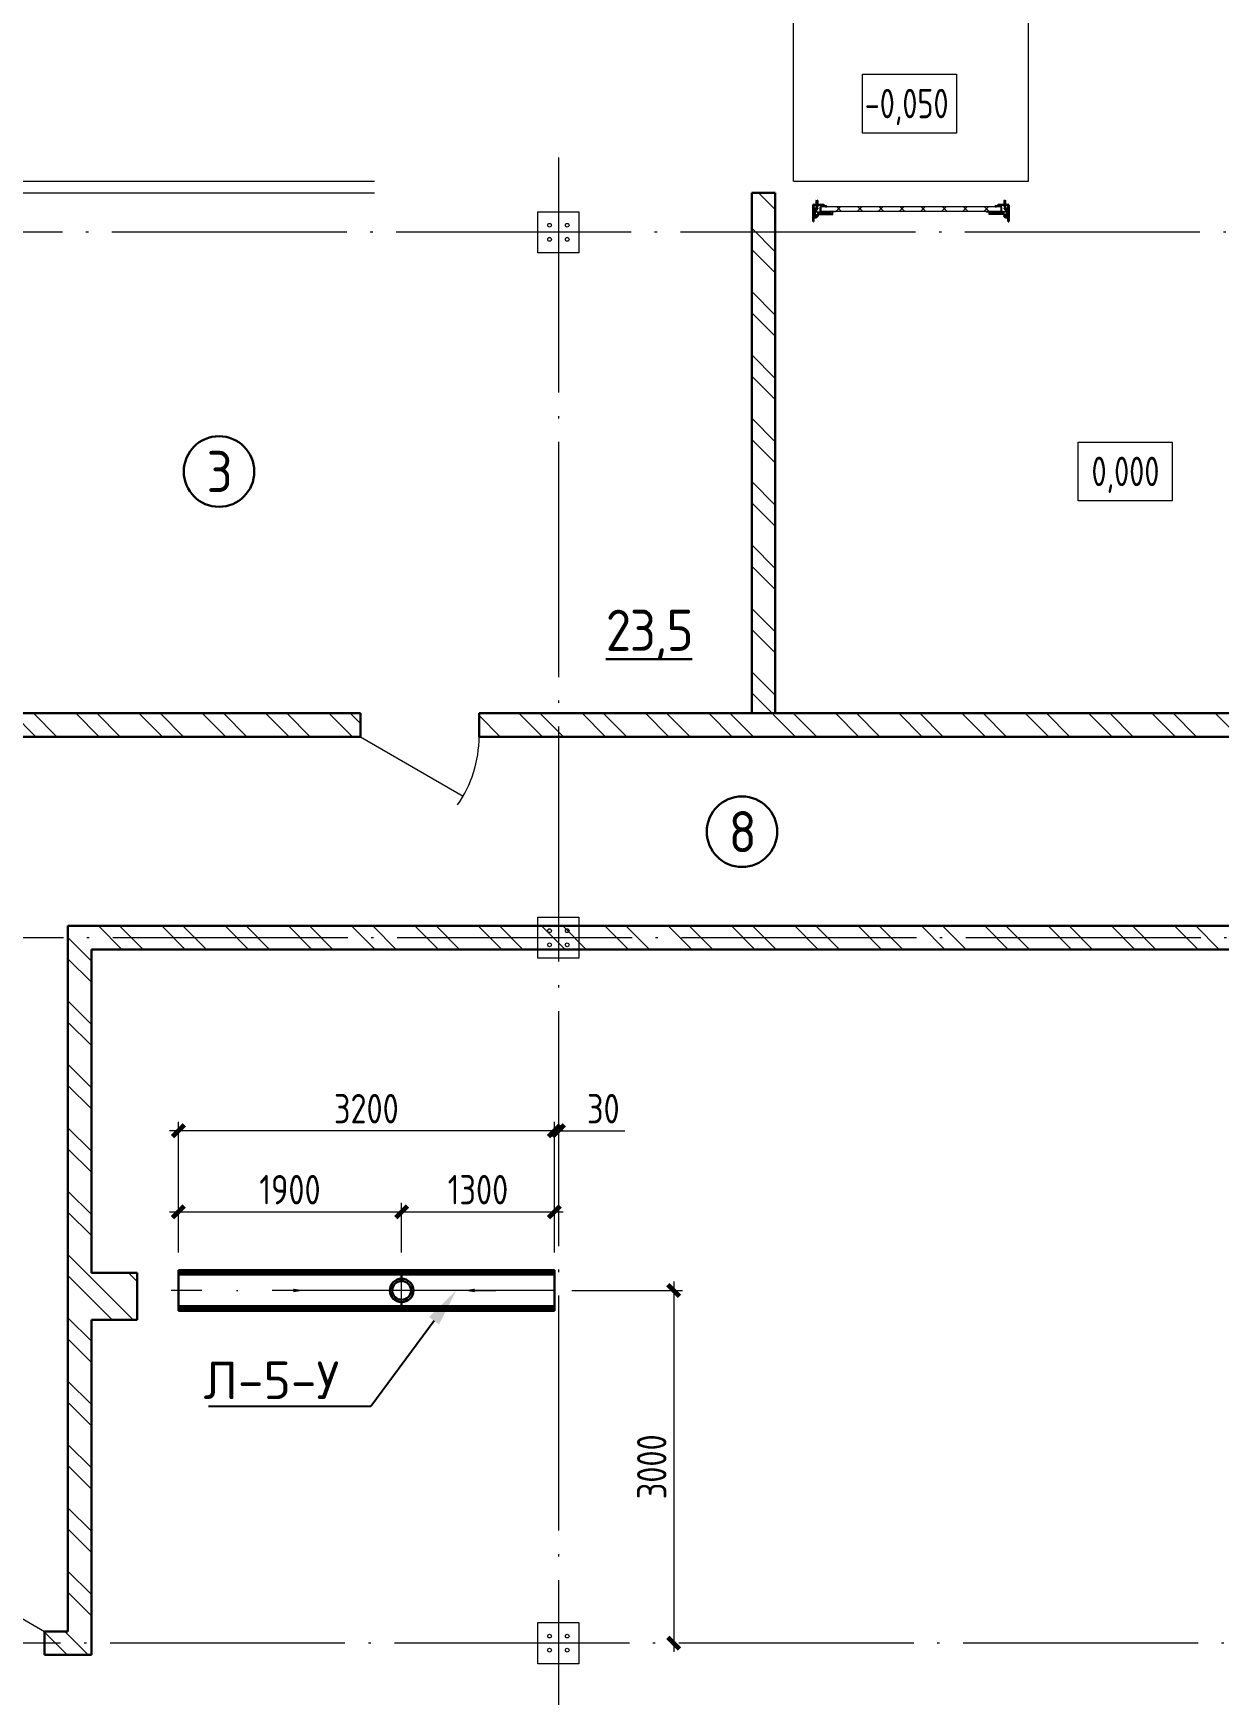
# Model space of a CAD drawing. Extents: x -965262 to 1142518, y -357520 to 71675.
# Drawn here: x -49947 to -39857, y -175591 to -161459 of the extents above; entities that cross this region are included whole.
import ezdxf
from ezdxf import colors
from ezdxf.entities.mleader import LeaderData, LeaderLine
from ezdxf.math import Vec2, Vec3

# ---------------------------------------------------------------- set-up
doc = ezdxf.new("R2010")
doc.units = 0
doc.header["$LTSCALE"] = 10
for name, pattern in [('ACAD_ISO04W100', [30, 24, -3, 0, -3]), ('AM_DIN_G_W050x2', [6.875, 4.75, -0.875, 0.375, -0.875]), ('DOTE', [2.42, 2, -0.2, 0.02, -0.2])]:
    doc.linetypes.add(name, pattern=pattern)
doc.layers.get('0').update_dxf_attribs({"linetype": 'CONTINUOUS', "lineweight": 30})
doc.layers.get('Defpoints').update_dxf_attribs({"linetype": 'CONTINUOUS'})
doc.layers.add('DOTE', color=7, linetype='DOTE', lineweight=9)
doc.layers.add('Полы_лотки', color=7, linetype='CONTINUOUS', lineweight=30)
doc.styles.add('GOST 2.304', font='isocpeur.ttf', dxfattribs={"width": 0.75, "height": 250})
doc.styles.add('GOST-2.304_Type-B', font='isocpeur.ttf', dxfattribs={"width": 0.9})
doc.styles.get("Standard").update_dxf_attribs({"font": 'isocpeur.ttf', "height": 300})
doc.styles.add('ГОСТ 2м', font='isocpeur.ttf', dxfattribs={"width": 0.8, "height": 250})
doc.dimstyles.new('ГОСТ 2м', dxfattribs={"dimtxt": 250, "dimasz": 100, "dimexe": 75, "dimexo": 150, "dimgap": 62.5, "dimtad": 1, "dimdec": 0, "dimtxsty": 'ГОСТ 2м', "dimblk": 'ARCHTICK', "dimcen": 150, "dimdle": 75, "dimclrd": 256, "dimclre": 256, "dimclrt": 256, "dimadec": 0, "dimazin": 0, "dimtfac": 1, "dimtdec": 0, "dimtmove": 0, "dimatfit": 3, "dimldrblk": 'OBLIQUE', "dimfxl": 1, "dimlwd": 15, "dimlwe": 15, "dimarcsym": 0})

# ---------------------------------------------------------------- blocks, each defined once
blk = doc.blocks.new('anchor.bolt')
for p, q in [((-0.07, 0), (-0.07, -0.72)), ((0.07, 0), (0.07, -0.06)), ((-0.1, -0.04), (-0.07, -0.03)), ((-0.1, -0.04), (0.09, -0.06)), ((0.07, -0.07), (-0.1, -0.04)), ((-0.1, -0.11), (-0.07, -0.1)), ((-0.1, -0.11), (0.09, -0.13)), ((0.07, -0.14), (-0.1, -0.11)), ((-0.1, -0.18), (-0.07, -0.17)), ((-0.1, -0.18), (0.09, -0.2)), ((0.07, -0.21), (-0.1, -0.18)), ((-0.1, -0.25), (-0.07, -0.24)), ((-0.1, -0.25), (0.09, -0.27)), ((0.07, -0.28), (-0.1, -0.25)), ((-0.1, -0.32), (-0.07, -0.31)), ((-0.1, -0.32), (0.09, -0.34)), ((0.07, -0.35), (-0.1, -0.32)), ((-0.1, -0.39), (-0.07, -0.38)), ((-0.1, -0.39), (0.09, -0.41)), ((0.07, -0.42), (-0.1, -0.39)), ((-0.1, -0.46), (-0.07, -0.45)), ((-0.1, -0.46), (0.09, -0.48)), ((0.07, -0.49), (-0.1, -0.46)), ((-0.1, -0.53), (-0.07, -0.52)), ((-0.1, -0.53), (0.09, -0.55)), ((0.07, -0.56), (-0.1, -0.53)), ((-0.09, -0.6), (-0.07, -0.59)), ((-0.09, -0.6), (0.09, -0.62)), ((0.07, -0.63), (-0.09, -0.6)), ((-0.07, -0.72), (0, -0.8)), ((-0.04, -0.62), (-0.06, -0.63)), ((-0.06, -0.64), (-0.06, -0.63)), ((-0.06, -0.73), (-0.06, -0.64)), ((0, -0.79), (-0.06, -0.73)), ((-0.01, -0.63), (-0.04, -0.62)), ((-0.03, -0.63), (0, -0.79)), ((-0.03, -0.63), (0.01, -0.78)), ((-0.02, -0.63), (0.01, -0.77)), ((-0.01, -0.63), (0.02, -0.76)), ((0.03, -0.69), (-0.01, -0.63)), ((0, -0.64), (0.03, -0.75)), ((0, -0.8), (0.07, -0.72)), ((0, -0.79), (0.03, -0.74)), ((0.01, -0.66), (0.03, -0.74)), ((0.03, -0.74), (0.03, -0.69)), ((0.07, -0.06), (0.09, -0.06)), ((0.09, -0.06), (0.07, -0.07)), ((0.07, -0.07), (0.07, -0.13)), ((0.07, -0.13), (0.09, -0.13)), ((0.09, -0.13), (0.07, -0.14)), ((0.07, -0.14), (0.07, -0.2)), ((0.07, -0.2), (0.09, -0.2)), ((0.09, -0.2), (0.07, -0.21)), ((0.07, -0.21), (0.07, -0.27)), ((0.07, -0.27), (0.09, -0.27)), ((0.09, -0.27), (0.07, -0.28)), ((0.07, -0.28), (0.07, -0.34)), ((0.07, -0.33), (0.09, -0.34)), ((0.09, -0.34), (0.07, -0.35)), ((0.07, -0.35), (0.07, -0.41)), ((0.07, -0.4), (0.09, -0.41)), ((0.09, -0.41), (0.07, -0.42)), ((0.07, -0.42), (0.07, -0.48)), ((0.07, -0.47), (0.09, -0.48)), ((0.09, -0.48), (0.07, -0.49)), ((0.07, -0.49), (0.07, -0.55)), ((0.07, -0.55), (0.09, -0.55)), ((0.09, -0.55), (0.07, -0.56)), ((0.07, -0.56), (0.07, -0.62)), ((0.09, -0.62), (0.07, -0.63)), ((0.07, -0.62), (0.09, -0.62)), ((0.07, -0.63), (0.07, -0.72))]:
    blk.add_line(p, q)
blk.add_arc((0.16, -0.64), 0.222, 187.9982, 219.836)
blk = doc.blocks.new('Крепеж_ворот')
at = {"lineweight": 15}
h = blk.add_hatch(dxfattribs=at)
h.set_pattern_fill('ANSI31', color=256, scale=2, angle=180)
h.set_pattern_definition([(225, (746089.599, 74802.7244), (4.49013, -4.49013), [])])
h.paths.add_polyline_path([(746087, 74804), (746087, 74802), (746091, 74802), (746094, 74802), (746094, 74804)], flags=17)
h.paths.add_polyline_path([(746116, 74802, 0.165118), (746120, 74803), (746124, 74806, -0.301689), (746131, 74807), (746135, 74805, 0.130081), (746138, 74804), (746142, 74804), (746142, 74806), (746138, 74806, -0.130081), (746136, 74807), (746133, 74809, 0.301689), (746123, 74808), (746118, 74805, -0.165112), (746116, 74804), (746064, 74804, -0.414223), (746061, 74807), (746061, 74868), (746059, 74868), (746059, 74869), (746059, 74870), (746059, 74870), (746059, 74871), (746059, 74872), (746059, 74872), (746059, 74873), (746059, 74874), (746059, 74875), (746059, 74876), (746059, 74876), (746059, 74877), (746059, 74877), (746059, 74878), (746059, 74879), (746059, 74879), (746061, 74879), (746061, 74945), (746058, 74945), (746058, 74807, 0.41422), (746064, 74802)])
h = blk.add_hatch(dxfattribs=at)
h.set_pattern_fill('ANSI31', color=256, scale=2, angle=90)
h.set_pattern_definition([(135, (736343.8085, 75928.334), (-4.490128, -4.490128), [])])
edge = h.paths.add_edge_path()
edge.add_ellipse((746065, 74838), major_axis=(-1.67, 1.67), ratio=1, start_angle=45, end_angle=135, ccw=False)
edge.add_line((746063, 74838), (746063, 74868))
edge.add_line((746063, 74868), (746061, 74868))
edge.add_line((746061, 74868), (746061, 74838))
edge.add_ellipse((746065, 74838), major_axis=(-2.89, 2.89), ratio=1, start_angle=45, end_angle=135)
edge.add_line((746065, 74834), (746097, 74834))
edge.add_line((746097, 74834), (746097, 74836))
edge.add_line((746097, 74836), (746065, 74836))
edge = h.paths.add_edge_path()
edge.add_ellipse((746065, 74890), major_axis=(2.89, 2.89), ratio=1, start_angle=106, end_angle=135)
edge.add_line((746061, 74890), (746061, 74879))
edge.add_line((746061, 74879), (746063, 74879))
edge.add_line((746063, 74879), (746063, 74890))
edge.add_ellipse((746065, 74890), major_axis=(-1.67, 1.67), ratio=1, start_angle=16, end_angle=45, ccw=False)
edge.add_line((746063, 74891), (746070, 74904))
edge.add_ellipse((746079, 74899), major_axis=(7.45, 7.45), ratio=1, start_angle=-3, end_angle=106, ccw=False)
edge.add_line((746087, 74906), (746097, 74894))
edge.add_line((746097, 74894), (746099, 74895))
edge.add_line((746099, 74895), (746088, 74907))
edge.add_ellipse((746079, 74899), major_axis=(8.67, 8.67), ratio=1, start_angle=-3, end_angle=106)
edge.add_line((746068, 74905), (746062, 74892))
h = blk.add_hatch(color=256, dxfattribs=at)
h.dxf.hatch_style = 1
h.paths.add_polyline_path([(746146, 74809), (746143, 74810, 0.10613), (746142, 74810), (746136, 74809, -0.181324), (746135, 74810, 0.335683), (746120, 74809, -0.119126), (746119, 74809, 0.371631), (746118, 74808), (746118, 74808, 0.451909), (746119, 74807, 0.124341), (746121, 74808, -0.343618), (746134, 74808, 0.181324), (746137, 74808), (746143, 74808, -0.110452), (746143, 74808), (746147, 74807, -0.710497), (746147, 74805), (746143, 74804), (746136, 74804, -0.178994), (746133, 74805, 0.369834), (746130, 74805, -0.178993), (746127, 74804), (746122, 74804, 0.120709), (746122, 74804), (746120, 74803, -0.017147), (746119, 74802, 0.538795), (746120, 74802), (746127, 74802, 0.207608), (746131, 74804, -0.433918), (746132, 74804, 0.207608), (746135, 74802), (746143, 74802, 0.079707), (746143, 74802), (746148, 74804, 0.461502), (746149, 74807, -0.250825), (746149, 74808, -0.128039), (746173, 74816, 0.416657), (746174, 74816), (746174, 74817, 0.409849), (746173, 74817, 0.127248)])
for p, q in [((746058, 74807), (746058, 74945)), ((746058, 74945), (746061, 74945)), ((746061, 74879), (746061, 74945)), ((746068, 74905), (746062, 74892)), ((746070, 74904), (746063, 74891)), ((746087, 74906), (746097, 74894)), ((746088, 74907), (746099, 74895)), ((746059, 74879), (746063, 74879)), ((746059, 74868), (746059, 74879)), ((746059, 74868), (746063, 74868)), ((746061, 74879), (746061, 74890)), ((746061, 74807), (746061, 74868)), ((746061, 74838), (746061, 74868)), ((746063, 74838), (746063, 74890)), ((746064, 74883), (746063, 74883)), ((746064, 74865), (746063, 74865)), ((746064, 74883), (746064, 74874)), ((746067, 74880), (746064, 74883)), ((746064, 74875), (746064, 74873)), ((746064, 74874), (746064, 74865)), ((746067, 74868), (746064, 74865)), ((746064, 74804), (746116, 74804)), ((746064, 74802), (746116, 74802)), ((746097, 74836), (746065, 74836)), ((746097, 74834), (746065, 74834)), ((746067, 74880), (746067, 74875)), ((746067, 74873), (746067, 74868)), ((746079, 74806), (746102, 74806)), ((746079, 74806), (746079, 74804)), ((746079, 74804), (746102, 74804)), ((746082, 74814), (746081, 74813)), ((746081, 74813), (746081, 74806)), ((746099, 74814), (746082, 74814)), ((746086, 74813), (746086, 74806)), ((746095, 74813), (746095, 74806)), ((746097, 74894), (746099, 74895)), ((746097, 74834), (746097, 74836)), ((746099, 74814), (746100, 74813)), ((746100, 74813), (746100, 74806)), ((746102, 74806), (746102, 74804)), ((746118, 74805), (746123, 74808)), ((746120, 74803), (746124, 74806)), ((746135, 74805), (746131, 74807)), ((746136, 74807), (746133, 74809)), ((746142, 74806), (746138, 74806)), ((746138, 74804), (746142, 74804)), ((746142, 74806), (746142, 74804)), ((746142, 74804), (746142, 74806)), ((746143, 74804), (746147, 74805)), ((746143, 74802), (746148, 74804)), ((746174, 74817), (746174, 74816))]:
    blk.add_line(p, q)
for p, q in [((746073, 74842), (746073, 74905)), ((746061, 74879), (746061, 74881)), ((746061, 74834), (746061, 74868)), ((746063, 74883), (746063, 74874)), ((746063, 74874), (746063, 74865)), ((746073, 74896), (746077, 74892)), ((746073, 74851), (746077, 74855)), ((746074, 74886), (746074, 74861)), ((746074, 74880), (746076, 74880)), ((746074, 74867), (746076, 74867)), ((746076, 74886), (746076, 74883)), ((746076, 74883), (746076, 74886)), ((746076, 74886), (746077, 74886)), ((746076, 74864), (746076, 74883)), ((746077, 74873), (746076, 74880)), ((746076, 74880), (746076, 74867)), ((746077, 74873), (746076, 74867)), ((746076, 74864), (746076, 74861)), ((746076, 74864), (746076, 74861)), ((746076, 74861), (746077, 74861)), ((746077, 74886), (746077, 74892)), ((746077, 74861), (746077, 74855)), ((746081, 74898), (746081, 74886)), ((746081, 74849), (746081, 74861)), ((746087, 74898), (746082, 74898)), ((746082, 74886), (746087, 74886)), ((746082, 74861), (746087, 74861)), ((746087, 74849), (746082, 74849)), ((746087, 74899), (746087, 74898)), ((746087, 74886), (746087, 74898)), ((746087, 74886), (746098, 74886)), ((746087, 74849), (746087, 74861)), ((746087, 74861), (746098, 74861)), ((746087, 74847), (746087, 74849)), ((746099, 74885), (746099, 74883)), ((746099, 74883), (746099, 74864)), ((746099, 74882), (746100, 74882)), ((746099, 74865), (746100, 74865)), ((746099, 74862), (746099, 74864)), ((746100, 74861), (746100, 74886)), ((746100, 74886), (746110, 74886)), ((746100, 74861), (746110, 74861)), ((746110, 74861), (746110, 74886)), ((746110, 74881), (746225, 74881)), ((746110, 74865), (746212, 74865)), ((746114, 74877), (746225, 74877)), ((746250, 74859), (746250, 74863))]:
    blk.add_line(p, q, dxfattribs=at)
at = {"lineweight": 15, "ltscale": 0.5}
for p, q in [((746076, 74886), (746074, 74886)), ((746076, 74861), (746074, 74861))]:
    blk.add_line(p, q, dxfattribs=at)
at = {"lineweight": 15, "extrusion": (-1.7375e-14, 1, 0)}
for p, q in [((746113, 74884), (746225, 74884)), ((746113, 74863), (746113, 74884)), ((746113, 74863), (746136, 74863)), ((746117, 74857), (746117, 74829)), ((746117, 74826), (746119, 74823)), ((746119, 74823), (746123, 74825)), ((746121, 74857), (746121, 74829)), ((746123, 74825), (746121, 74828)), ((746123, 74863), (746123, 74863)), ((746250, 74863), (746123, 74863)), ((746250, 74859), (746123, 74859)), ((746124, 74840), (746124, 74849)), ((746136, 74882), (746157, 74882)), ((746136, 74863), (746136, 74882)), ((746157, 74882), (746157, 74863)), ((746157, 74863), (746212, 74863))]:
    blk.add_line(p, q, dxfattribs=at)
at = {"lineweight": 15, "ltscale": 0.5, "extrusion": (-1.7375e-14, 1, 0)}
for p, q in [((746113, 74880), (746225, 74880)), ((746136, 74866), (746113, 74866)), ((746115, 74871), (746120, 74871)), ((746121, 74857), (746117, 74857)), ((746117, 74852), (746117, 74854)), ((746121, 74840), (746117, 74840)), ((746117, 74837), (746117, 74835)), ((746121, 74829), (746117, 74829)), ((746120, 74839), (746120, 74850)), ((746124, 74848), (746120, 74848)), ((746124, 74841), (746120, 74841)), ((746123, 74869), (746123, 74863)), ((746123, 74863), (746123, 74859)), ((746140, 74863), (746140, 74859)), ((746153, 74863), (746153, 74859)), ((746212, 74866), (746157, 74866)), ((746173, 74863), (746173, 74859))]:
    blk.add_line(p, q, dxfattribs=at)
at = {"lineweight": 15, "extrusion": (-2.77556e-16, -1, 0)}
for p, q in [((746225, 74866), (746114, 74866)), ((746128, 74866), (746128, 74863)), ((746138, 74866), (746138, 74863)), ((746164, 74866), (746164, 74863)), ((746174, 74866), (746174, 74863)), ((746201, 74866), (746201, 74863)), ((746210, 74866), (746210, 74863)), ((746225, 74884), (746225, 74863))]:
    blk.add_line(p, q, dxfattribs=at)
at = {"extrusion": (-1, -4.26669e-14, 0)}
for p, q in [((746118, 74808), (746118, 74808)), ((746136, 74809), (746142, 74810)), ((746143, 74808), (746137, 74808)), ((746143, 74810), (746146, 74809)), ((746147, 74807), (746143, 74808))]:
    blk.add_line(p, q, dxfattribs=at)
at = {"extrusion": (-1, -4.2422e-14, 1.22461e-16)}
for p, q in [((746119, 74803), (746122, 74804)), ((746127, 74802), (746120, 74802)), ((746122, 74804), (746127, 74804)), ((746143, 74802), (746135, 74802)), ((746136, 74804), (746143, 74804))]:
    blk.add_line(p, q, dxfattribs=at)
at = {"lineweight": 15}
for centre, radius, start, end in [((746079, 74899), 8.28, 0, 136.0097), ((746079, 74847), 8.28, 223.9903, 0), ((746077, 74883), 0.956, 180, 270), ((746077, 74883), 0.75, 180, 270), ((746077, 74864), 0.956, 90, 180), ((746077, 74864), 0.75, 90, 180), ((746076, 74892), 0.375, 0, 45), ((746076, 74855), 0.375, 315, 0), ((746082, 74898), 0.375, 91, 180), ((746082, 74886), 0.75, 180, 270), ((746082, 74861), 0.75, 90, 180), ((746082, 74849), 0.375, 180, 269), ((746098, 74885), 0.375, 0, 90), ((746098, 74862), 0.375, 270, 0), ((746123, 74857), 5.92, 90, 180), ((746123, 74829), 5.92, 180, 199.6464), ((746123, 74857), 1.87, 90, 180), ((746129, 74855), 8.15, 194.9986, 233.9214), ((746129, 74833), 8.15, 126.0786, 165.0014), ((746123, 74829), 1.87, 180, 185.5313)]:
    blk.add_arc(centre, radius, start, end, dxfattribs=at)
for centre, radius, start, end in [((746064, 74807), 5.62, 180, 270), ((746064, 74807), 3.11, 180, 270), ((746082, 74804), 10.4, 68.2753, 87.8782), ((746091, 74798), 16.2, 73.306, 107.292), ((746099, 74804), 10.4, 92.1218, 111.7247), ((746116, 74807), 3.11, 270, 307.5043), ((746116, 74807), 5.62, 270, 307.5043), ((746119, 74808), 0.586, 91.7247, 173.2711), ((746119, 74807), 0.586, 173.2711, 270.547), ((746118, 74812), 3.52, 271.7247, 298.8983), ((746118, 74812), 5.21, 270.547, 298.8983), ((746128, 74799), 12.4, 54.8903, 129.1143), ((746128, 74799), 10.7, 54.8903, 130.7448), ((746128, 74801), 8.97, 60.3534, 127.5043), ((746128, 74801), 8.97, 60.3534, 127.5043), ((746128, 74801), 8.97, 60.3534, 127.5043), ((746128, 74801), 6.46, 60.3534, 127.5043), ((746136, 74811), 3.54, 234.8903, 276), ((746136, 74811), 1.86, 234.8903, 276), ((746138, 74810), 5.62, 240.3534, 270), ((746138, 74810), 3.11, 240.3534, 270), ((746143, 74810), 0.292, 71.7675, 96), ((746143, 74808), 0.292, 70.7873, 96), ((746176, 74761), 56.8, 93.2805, 122.2878), ((746147, 74806), 0.562, 289.2127, 70.7873), ((746147, 74806), 2.25, 288.2291, 27.3228), ((746176, 74765), 50.3, 93.6593, 122.8448), ((746150, 74807), 0.586, 151, 207.3228), ((746173, 74817), 0.6, 4.1357, 93.2805), ((746173, 74816), 0.6, 273.6593, 4.1357)]:
    blk.add_arc(centre, radius, start, end)
at = {"lineweight": 15, "ltscale": 0.5}
for centre, radius, start, end in [((746119, 74852), 2.25, 195, 270), ((746119, 74836), 2.25, 90, 165), ((746119, 74850), 0.375, 0, 90), ((746119, 74839), 0.375, 270, 0)]:
    blk.add_arc(centre, radius, start, end, dxfattribs=at)
at = {"extrusion": (-1.22461e-16, -5.20252e-30, -1)}
for centre, radius, start, end in [((-746120, 74802), 0.187, 270, 62.4687), ((-746122, 74803), 0.586, 62.4687, 90), ((-746127, 74809), 4.69, 229.4077, 270), ((-746127, 74807), 4.69, 223.0863, 270), ((-746131, 74803), 2.32, 49.4077, 130.5923), ((-746131, 74803), 0.637, 43.0863, 136.9137), ((-746135, 74807), 4.69, 270, 316.9137), ((-746136, 74809), 4.69, 270, 310.5923), ((-746143, 74804), 0.292, 250.7873, 270), ((-746143, 74802), 0.292, 251.7709, 270)]:
    blk.add_arc(centre, radius, start, end, dxfattribs=at)
at = {"extrusion": (0, 0, -1)}
for centre, major_axis, start_param, end_param in [((746079, 74899), (8.67, 8.67), 4.433136, 6.335545), ((746079, 74899), (7.45, 7.45), 4.433136, 6.335545), ((746065, 74890), (2.89, 2.89), 3.926991, 4.433136), ((746065, 74838), (-2.89, 2.89), 3.926991, 5.497787), ((746065, 74890), (-1.67, 1.67), 5.497787, 6.003933), ((746065, 74838), (-1.67, 1.67), 3.926991, 5.497787)]:
    blk.add_ellipse(centre, major_axis=major_axis, ratio=1, start_param=start_param, end_param=end_param, dxfattribs=at)
for points in [[(746067, 74875), (746066, 74875), (746064, 74875)], [(746064, 74873), (746066, 74873), (746067, 74873)]]:
    blk.add_rational_spline(points, [1, 1.01284142743, 1], degree=2)
at = {"lineweight": 15, "ltscale": 0.5}
for points, knots in [([(746115, 74871), (746115, 74871), (746114, 74871), (746114, 74871), (746114, 74872), (746113, 74872), (746113, 74872), (746113, 74873), (746113, 74873), (746113, 74873)], [0.37141352, 0.37141352, 0.37141352, 0.37141352, 0.39402571, 0.39402571, 0.41663789, 0.41663789, 0.43959523, 0.43959523, 0.46255257, 0.46255257, 0.46255257, 0.46255257]), ([(746123, 74869), (746123, 74869), (746123, 74869), (746122, 74870), (746122, 74870), (746122, 74871), (746122, 74871), (746121, 74871), (746121, 74871), (746120, 74871)], [0.28027447, 0.28027447, 0.28027447, 0.28027447, 0.30323181, 0.30323181, 0.32618916, 0.32618916, 0.34880134, 0.34880134, 0.37141352, 0.37141352, 0.37141352, 0.37141352])]:
    blk.add_open_spline(points, degree=3, knots=knots, dxfattribs=at)
at = {"lineweight": 15}
for points in [[(746117, 74827), (746117, 74827), (746117, 74826), (746117, 74826)], [(746121, 74828), (746121, 74828), (746121, 74828), (746121, 74829)]]:
    blk.add_open_spline(points, degree=3, dxfattribs=at)
at = {"xscale": -50.80000000000001, "yscale": 50.80000000000001, "zscale": 50.80000000000001}
blk.add_blockref('anchor.bolt', (746091, 74804), dxfattribs=at)
blk = doc.blocks.new('_ArchTick')
at = {"color": 0, "linetype": 'ByBlock', "lineweight": 0, "const_width": 0.4}
blk.add_lwpolyline([(-0.5, -0.5), (0.5, 0.5)], dxfattribs=at)
blk = doc.blocks.new('*D1441')
at = {"lineweight": 15, "transparency": 16777216}
for p, q in [((-44496, -172077), (-44496, -175227)), ((-45362, -172152), (-44421, -172152)), ((-44346, -175152), (-44421, -175152))]:
    blk.add_line(p, q, dxfattribs=at)
at = {"layer": 'Defpoints', "color": 0, "lineweight": 15, "transparency": 16777216}
for p in [(-45512, -172152, -11610), (-44496, -175152), (-44496, -175152)]:
    blk.add_point(p, dxfattribs=at)
at = {"lineweight": 15, "transparency": 16777216, "xscale": 100, "yscale": 100, "zscale": 100}
for p, rotation in [((-44496, -172152), 90), ((-44496, -175152), 270)]:
    blk.add_blockref('_ArchTick', p, dxfattribs=dict(at, rotation=rotation))
at = {"lineweight": 15, "transparency": 16777216, "insert": (-44683, -173652), "char_height": 250, "attachment_point": 5, "rotation": 90, "style": 'ГОСТ 2м'}
blk.add_mtext('3000', dxfattribs=at)
blk = doc.blocks.new('_Oblique')
at = {"color": 0, "linetype": 'ByBlock', "lineweight": -2}
blk.add_line((-0.5, -0.5), (0.5, 0.5), dxfattribs=at)
blk = doc.blocks.new('*D1442')
at = {"lineweight": 15, "transparency": 16777216}
for p, q in [((-45512, -171830), (-45512, -170719)), ((-45477, -170644), (-45477, -170719)), ((-45512, -170794), (-45612, -170794)), ((-45512, -170794), (-45477, -170794)), ((-45477, -170794), (-44912, -170794))]:
    blk.add_line(p, q, dxfattribs=at)
at = {"layer": 'Defpoints', "color": 0, "lineweight": 15, "transparency": 16777216}
for p in [(-45477, -170794), (-45477, -170794), (-45512, -171980, -11610)]:
    blk.add_point(p, dxfattribs=at)
at = {"lineweight": 15, "transparency": 16777216, "xscale": 100, "yscale": 100, "zscale": 100}
blk.add_blockref('_ArchTick', (-45512, -170794), dxfattribs=at)
at = {"lineweight": 15, "transparency": 16777216, "xscale": 100, "yscale": 100, "zscale": 100, "rotation": 180}
blk.add_blockref('_ArchTick', (-45477, -170794), dxfattribs=at)
at = {"lineweight": 15, "transparency": 16777216, "insert": (-45095, -170606), "char_height": 250, "attachment_point": 5, "style": 'ГОСТ 2м'}
blk.add_mtext('30', dxfattribs=at)
blk = doc.blocks.new('*D1443')
at = {"lineweight": 15, "transparency": 16777216}
for p, q in [((-48712, -171830), (-48712, -170719)), ((-45512, -171830), (-45512, -170719)), ((-45437, -170794), (-48787, -170794))]:
    blk.add_line(p, q, dxfattribs=at)
at = {"layer": 'Defpoints', "color": 0, "lineweight": 15, "transparency": 16777216}
for p in [(-48712, -170794), (-48712, -171980, -11610), (-45512, -171980, -11610)]:
    blk.add_point(p, dxfattribs=at)
at = {"lineweight": 15, "transparency": 16777216, "xscale": 100, "yscale": 100, "zscale": 100, "rotation": 180}
blk.add_blockref('_ArchTick', (-48712, -170794), dxfattribs=at)
at = {"lineweight": 15, "transparency": 16777216, "xscale": 100, "yscale": 100, "zscale": 100}
blk.add_blockref('_ArchTick', (-45512, -170794), dxfattribs=at)
at = {"lineweight": 15, "transparency": 16777216, "insert": (-47112, -170606), "char_height": 250, "attachment_point": 5, "style": 'ГОСТ 2м'}
blk.add_mtext('3200', dxfattribs=at)
blk = doc.blocks.new('*D1466')
at = {"lineweight": 15, "transparency": 16777216}
for p, q in [((-48712, -171830), (-48712, -171408)), ((-46812, -171830), (-46812, -171408)), ((-48787, -171483), (-46737, -171483))]:
    blk.add_line(p, q, dxfattribs=at)
at = {"layer": 'Defpoints', "color": 0, "lineweight": 15, "transparency": 16777216}
for p in [(-46812, -171483), (-48712, -171980, -11610), (-46812, -171980, -11610)]:
    blk.add_point(p, dxfattribs=at)
at = {"lineweight": 15, "transparency": 16777216, "xscale": 100, "yscale": 100, "zscale": 100, "rotation": 180}
blk.add_blockref('_ArchTick', (-48712, -171483), dxfattribs=at)
at = {"lineweight": 15, "transparency": 16777216, "xscale": 100, "yscale": 100, "zscale": 100}
blk.add_blockref('_ArchTick', (-46812, -171483), dxfattribs=at)
at = {"lineweight": 15, "transparency": 16777216, "insert": (-47762, -171295), "char_height": 250, "attachment_point": 5, "style": 'ГОСТ 2м'}
blk.add_mtext('1900', dxfattribs=at)
blk = doc.blocks.new('*D1467')
at = {"lineweight": 15, "transparency": 16777216}
for p, q in [((-46812, -171830), (-46812, -171408)), ((-45512, -171830), (-45512, -171408)), ((-46887, -171483), (-45437, -171483))]:
    blk.add_line(p, q, dxfattribs=at)
at = {"layer": 'Defpoints', "color": 0, "lineweight": 15, "transparency": 16777216}
for p in [(-45512, -171483), (-46812, -171980, -11610), (-45512, -171980, -11610)]:
    blk.add_point(p, dxfattribs=at)
at = {"lineweight": 15, "transparency": 16777216, "xscale": 100, "yscale": 100, "zscale": 100, "rotation": 180}
blk.add_blockref('_ArchTick', (-46812, -171483), dxfattribs=at)
at = {"lineweight": 15, "transparency": 16777216, "xscale": 100, "yscale": 100, "zscale": 100}
blk.add_blockref('_ArchTick', (-45512, -171483), dxfattribs=at)
at = {"lineweight": 15, "transparency": 16777216, "insert": (-46162, -171295), "char_height": 250, "attachment_point": 5, "style": 'ГОСТ 2м'}
blk.add_mtext('1300', dxfattribs=at)

msp = doc.modelspace()

# ---------------------------------------------------------------- hatches: boundary and pattern name
at = {"lineweight": 15}
h = msp.add_hatch(dxfattribs=at)
h.set_pattern_fill('ANSI32', scale=40, angle=90, style=0)
h.set_pattern_definition([(135, (-41513.9, -162921.8), (-269.4077, -269.4077), []), (135, (-41513.9, -162742.18), (-269.4077, -269.4077), [])])
h.paths.add_polyline_path([(-41427.2, -162817.1), (-41627.2, -162817.1), (-41627.2, -163152.1), (-41427.2, -163152.1)])
h.paths.add_polyline_path([(-41427.2, -163152.1), (-41627.2, -163152.1), (-41627.2, -164477.1), (-43632.2, -164477.1), (-43632.2, -164677.1), (-41427.2, -164677.1)])
h.paths.add_polyline_path([(-43832.2, -164477.1), (-45352.2, -164477.1), (-45352.2, -167242.1), (-45152.2, -167242.1), (-45152.2, -164677.1), (-43832.2, -164677.1)], flags=16)
h.paths.add_polyline_path([(-43632.2, -164677.1), (-43832.2, -164677.1), (-43832.2, -167242.1), (-43632.2, -167242.1)], flags=17)
h.paths.add_polyline_path([(-43632.2, -163152.1), (-43832.2, -163152.1), (-43832.2, -164477.1), (-43632.2, -164477.1)], flags=17)
h.paths.add_polyline_path([(-43632.2, -162817.1), (-43832.2, -162817.1), (-43832.2, -163152.1), (-43632.2, -163152.1)])
h.paths.add_polyline_path([(-56992.4, -172937.1), (-57392.4, -172937.1), (-57392.4, -173327.1), (-56992.4, -173327.1)])
h.paths.add_polyline_path([(-59982.4, -172937.1), (-60382.4, -172937.1), (-60382.4, -173327.1), (-59982.4, -173327.1)], flags=17)
h.paths.add_polyline_path([(-49062.4, -172002.1), (-49452.4, -172002.1), (-49452.4, -172402.1), (-49062.4, -172402.1)], flags=17)
h.paths.add_polyline_path([(-64417.4, -182372.1), (-64492.4, -182372.1), (-64492.4, -183072.1), (-65377.4, -183072.1), (-65377.4, -183172.1), (-64417.4, -183172.1)], flags=17)
h.paths.add_polyline_path([(-63352.4, -183072.1), (-64292.4, -183072.1), (-64292.4, -182372.1), (-64317.4, -182372.1), (-64317.4, -183172.1), (-63352.4, -183172.1)])
h.paths.add_polyline_path([(-64417.4, -181472.1), (-64492.4, -181472.1), (-64492.4, -181662.1), (-64417.4, -181662.1)], flags=16)
h.paths.add_polyline_path([(-64292.4, -181472.1), (-64317.4, -181472.1), (-64317.4, -181662.1), (-64292.4, -181662.1)], flags=17)
h.paths.add_polyline_path([(-65377.4, -181472.1), (-65427.4, -181472.1), (-65427.4, -183072.1), (-65377.4, -183072.1)], flags=17)
h.paths.add_polyline_path([(-65477.4, -181472.1), (-65627.4, -181472.1), (-65627.4, -183272.1), (-65477.4, -183272.1)], flags=17)
h.paths.add_polyline_path([(-41427.2, -162817.1), (-41627.2, -162817.1), (-41627.2, -163152.1), (-41427.2, -163152.1)])
h.paths.add_polyline_path([(-69477.4, -185722), (-69787.4, -185722), (-69787.4, -185922), (-69477.4, -185922)])
h.paths.add_polyline_path([(-69262.4, -185722), (-69477.4, -185722), (-69477.4, -185922), (-69262.4, -185922)])
h.paths.add_polyline_path([(-67662.4, -185722), (-68062.4, -185722), (-68062.4, -185922), (-67662.4, -185922)])
h.paths.add_polyline_path([(-66352.4, -185722), (-66752.4, -185722), (-66752.4, -185922), (-66352.4, -185922)])
h.paths.add_polyline_path([(-64752.4, -185722), (-65152.4, -185722), (-65152.4, -185922), (-64752.4, -185922)])
h.paths.add_polyline_path([(-63477.4, -185722), (-63552.4, -185722), (-63552.4, -185922), (-63477.4, -185922)])
h.paths.add_polyline_path([(-63477.4, -162717.1), (-63812.4, -162717.1), (-63812.4, -162917.1), (-63477.4, -162917.1)])
h.paths.add_polyline_path([(-63152.4, -162717.1), (-63477.4, -162717.1), (-63477.4, -162917.1), (-63352.4, -162917.1), (-63352.4, -162977.1), (-63302.4, -162977.1), (-63302.4, -163152.1), (-63152.4, -163152.1)])
h.paths.add_polyline_path([(-63152.4, -163152.1), (-63302.4, -163152.1), (-63302.4, -163327.1), (-63352.4, -163327.1), (-63352.4, -168977.1), (-63302.4, -168977.1), (-63302.4, -169152.1), (-63152.4, -169152.1)])
h.paths.add_polyline_path([(-63152.4, -169152.1), (-63302.4, -169152.1), (-63302.4, -169327.1), (-63352.4, -169327.1), (-63352.4, -174977.1), (-63302.4, -174977.1), (-63302.4, -175152.1), (-63152.4, -175152.1), (-63152.4, -173527.1), (-57477.4, -173527.1), (-57477.4, -173327.1), (-63152.4, -173327.1)])
h.paths.add_polyline_path([(-63152.4, -175152.1), (-63302.4, -175152.1), (-63302.4, -175327.1), (-63352.4, -175327.1), (-63352.4, -178262.1), (-63152.4, -178262.1)])
h.paths.add_polyline_path([(-63152.4, -179262.1), (-63352.4, -179262.1), (-63352.4, -179462.1), (-63477.4, -179462.1), (-63477.4, -179662.1), (-63352.4, -179662.1), (-63352.4, -179862.1), (-63152.4, -179862.1)])
h.paths.add_polyline_path([(-63477.4, -179462.1), (-66477.4, -179462.1), (-66477.4, -179662.1), (-63477.4, -179662.1)])
h.paths.add_polyline_path([(-66477.4, -179462.1), (-69477.4, -179462.1), (-69477.4, -179662.1), (-68187.4, -179662.1), (-68187.4, -179862.1), (-67987.4, -179862.1), (-67987.4, -179662.1), (-66477.4, -179662.1)])
h.paths.add_polyline_path([(-69477.4, -179462.1), (-69787.4, -179462.1), (-69787.4, -179662.1), (-69477.4, -179662.1)])
h.paths.add_polyline_path([(-69477.4, -181272.1), (-69787.4, -181272.1), (-69787.4, -181472.1), (-69477.4, -181472.1)])
h.paths.add_polyline_path([(-67587.4, -181272.1), (-67987.4, -181272.1), (-67987.4, -181152.1), (-68187.4, -181152.1), (-68187.4, -181272.1), (-69477.4, -181272.1), (-69477.4, -181472.1), (-67587.4, -181472.1)])
h.paths.add_polyline_path([(-67987.4, -180872.1), (-68187.4, -180872.1), (-68187.4, -181152.1), (-67987.4, -181152.1)])
h.paths.add_polyline_path([(-66477.4, -181327.1), (-66652.4, -181327.1), (-66652.4, -181272.1), (-66677.4, -181272.1), (-66677.4, -181472.1), (-66477.4, -181472.1)])
h.paths.add_polyline_path([(-65277.4, -181272.1), (-66302.4, -181272.1), (-66302.4, -181327.1), (-66477.4, -181327.1), (-66477.4, -181472.1), (-65477.4, -181472.1), (-65477.4, -183272.1), (-63477.4, -183272.1), (-63477.4, -183172.1), (-64317.4, -183172.1), (-64317.4, -182372.1), (-64417.4, -182372.1), (-64417.4, -183172.1), (-65377.4, -183172.1), (-65377.4, -181472.1), (-65277.4, -181472.1)])
h.paths.add_polyline_path([(-63152.4, -181472.1), (-62752.9, -181472.1), (-62752.9, -181272.1), (-63152.4, -181272.1), (-63152.4, -181152.1), (-63302.4, -181152.1), (-63302.4, -181327.1), (-63477.4, -181327.1), (-63477.4, -181472.1), (-63352.4, -181472.1), (-63352.4, -183172.1), (-63477.4, -183172.1), (-63477.4, -183272.1), (-63352.4, -183272.1), (-63352.4, -185722), (-63477.4, -185722), (-63477.4, -185922), (-63152.4, -185922)])
h.paths.add_polyline_path([(-63477.4, -181327.1), (-63652.4, -181327.1), (-63652.4, -181272.1), (-64567.4, -181272.1), (-64567.4, -181472.1), (-64417.4, -181472.1), (-64417.4, -181662.1), (-64317.4, -181662.1), (-64317.4, -181472.1), (-63477.4, -181472.1)], flags=17)
h.paths.add_polyline_path([(-63152.4, -180872.1), (-63352.4, -180872.1), (-63352.4, -180977.1), (-63302.4, -180977.1), (-63302.4, -181152.1), (-63152.4, -181152.1)])
h.paths.add_polyline_path([(-61442.9, -181152.1), (-61642.9, -181152.1), (-61642.9, -181272.1), (-61842.9, -181272.1), (-61842.9, -181472.1), (-61442.9, -181472.1), (-61442.9, -181377.1)])
h.paths.add_polyline_path([(-61442.9, -175252.1), (-57652.4, -175252.1), (-57652.4, -175152.1), (-61642.9, -175152.1), (-61642.9, -181152.1), (-61442.9, -181152.1)])
h.paths.add_polyline_path([(-57652.4, -175052.1), (-61642.9, -175052.1), (-61642.9, -175152.1), (-57652.4, -175152.1)], flags=16)
h.paths.add_polyline_path([(-51652.4, -175152.1), (-57302.4, -175152.1), (-57302.4, -175252.1), (-51652.4, -175252.1)])
h.paths.add_polyline_path([(-51652.4, -175052.1), (-57302.4, -175052.1), (-57302.4, -175152.1), (-51652.4, -175152.1)])
h.paths.add_polyline_path([(-50862.4, -175152.1), (-51302.4, -175152.1), (-51302.4, -175252.1), (-50862.4, -175252.1)])
h.paths.add_polyline_path([(-50862.4, -175052.1), (-51302.4, -175052.1), (-51302.4, -175152.1), (-50862.4, -175152.1)])
h.paths.add_polyline_path([(-53877.4, -173377.1), (-54052.4, -173377.1), (-54052.4, -173327.1), (-57477.4, -173327.1), (-57477.4, -173527.1), (-53877.4, -173527.1)])
h.paths.add_polyline_path([(-51477.4, -173377.1), (-51652.4, -173377.1), (-51652.4, -173327.1), (-53702.4, -173327.1), (-53702.4, -173377.1), (-53877.4, -173377.1), (-53877.4, -173527.1), (-51477.4, -173527.1)])
h.paths.add_polyline_path([(-51152.4, -173202.1), (-51302.4, -173202.1), (-51302.4, -173377.1), (-51477.4, -173377.1), (-51477.4, -173527.1), (-51152.4, -173527.1)])
h.paths.add_polyline_path([(-51152.4, -169152.1), (-51352.4, -169152.1), (-51352.4, -173027.1), (-51302.4, -173027.1), (-51302.4, -173202.1), (-51152.4, -173202.1)])
h.paths.add_polyline_path([(-51152.4, -168152.1), (-51302.4, -168152.1), (-51302.4, -168327.1), (-51352.4, -168327.1), (-51352.4, -169152.1), (-51152.4, -169152.1)])
h.paths.add_polyline_path([(-47162.4, -167242.1), (-51152.4, -167242.1), (-51152.4, -163152.1), (-51352.4, -163152.1), (-51352.4, -167977.1), (-51302.4, -167977.1), (-51302.4, -168152.1), (-51152.4, -168152.1), (-51152.4, -167442.1), (-47162.4, -167442.1)])
h.paths.add_polyline_path([(-51152.4, -162717.1), (-51352.4, -162717.1), (-51352.4, -163152.1), (-51152.4, -163152.1)])
h.paths.add_polyline_path([(-45477.4, -167242.1), (-46152.4, -167242.1), (-46152.4, -167442.1), (-45477.4, -167442.1)])
h.paths.add_polyline_path([(-39477.4, -167242.1), (-45152.2, -167242.1), (-45152.2, -164677.1), (-41427.2, -164677.1), (-41427.2, -163152.1), (-41627.2, -163152.1), (-41627.2, -164477.1), (-45352.2, -164477.1), (-45352.2, -167242.1), (-45477.4, -167242.1), (-45477.4, -167442.1), (-39477.4, -167442.1)])
h.paths.add_polyline_path([(-36982.4, -167242.1), (-39477.4, -167242.1), (-39477.4, -167442.1), (-36982.4, -167442.1)])
h.paths.add_polyline_path([(-33477.4, -167242.1), (-35972.4, -167242.1), (-35972.4, -167442.1), (-33477.4, -167442.1)])
h.paths.add_polyline_path([(-27602.4, -163327.1), (-27652.4, -163327.1), (-27652.4, -163152.1), (-27802.4, -163152.1), (-27802.4, -165177.1), (-28202.2, -165177.1), (-28202.2, -165377.1), (-27802.4, -165377.1), (-27802.4, -166082.1), (-27602.4, -166082.1)])
h.paths.add_polyline_path([(-27652.4, -162977.1), (-27602.4, -162977.1), (-27602.4, -162817.1), (-27802.4, -162817.1), (-27802.4, -163152.1), (-27652.4, -163152.1)])
h.paths.add_polyline_path([(-29612.4, -162817.1), (-29812.4, -162817.1), (-29812.4, -163152.1), (-29612.4, -163152.1)])
h.paths.add_polyline_path([(-29447.5, -164695.1), (-28099.7, -164695.1), (-28099.7, -164191.1), (-29447.5, -164191.1)], flags=9)
h.paths.add_polyline_path([(-49852.4, -175252.1), (-49852.4, -175052.1), (-49652.4, -175052.1), (-49652.4, -169052.1), (-29192.4, -169052.1), (-29192.4, -169252.1), (-49452.4, -169252.1), (-49452.4, -175252.1)])
h.paths.add_polyline_path([(-29612.4, -167442.1), (-33477.4, -167442.1), (-33477.4, -167242.1), (-29812.4, -167242.1), (-29812.4, -163152.1), (-29612.4, -163152.1), (-29612.4, -165177.1), (-29212.2, -165177.1), (-29212.2, -165377.1), (-29612.4, -165377.1)])
h.paths.add_polyline_path([(-28182.4, -169252.1), (-27782.4, -169252.1), (-27782.4, -169052.1), (-28182.4, -169052.1)])
h.paths.add_polyline_path([(-27702.4, -175477.1), (-21142.4, -175477.1), (-21142.4, -175277.1), (-27702.4, -175277.1)])
h.paths.add_polyline_path([(-27702.4, -181027.1), (-21142.4, -181027.1), (-21142.4, -180827.1), (-27702.4, -180827.1)])
h = msp.add_hatch(dxfattribs=at)
h.set_pattern_fill('ANSI37', scale=40, angle=270)
h.set_pattern_definition([(315, (-43989.39, -162952.02), (89.8026, 89.8026), []), (45, (-43989.39, -162952.02), (-89.8026, 89.8026), [])])
h.paths.add_polyline_path([(-43243.8, -162933), (-44743.8, -162933), (-44743.8, -162973), (-43243.8, -162973)])
h.paths.add_polyline_path([(-44343.8, -162933), (-44743.8, -162933), (-44743.8, -162973), (-44343.8, -162973)], flags=16)
h.paths.add_polyline_path([(-44343.8, -162973), (-41711.1, -162973), (-41711.1, -162933), (-44343.8, -162933)])

# ---------------------------------------------------------------- linework, layer by layer
at = {"color": 7, "lineweight": 15, "ltscale": 0.3}
for p, q in [((-43477.2, -162717.1, -1451.3), (-43477.2, -161317, -1451.3)), ((-41477.2, -162717.1, -1451.3), (-41477.2, -161317, -1451.3)), ((-43477.2, -162717, -1451.3), (-41477.2, -162717, -1451.3)), ((-43477.2, -162717.1, -1451.3), (-41477.2, -162717.1, -1451.3))]:
    msp.add_line(p, q, dxfattribs=at)
at = {"color": 7, "lineweight": 15}
for p, q in [((-42889.3, -161807.8, -1451.3), (-42089.3, -161807.8, -1451.3)), ((-42889.3, -162307.8, -1451.3), (-42889.3, -161807.8, -1451.3)), ((-42089.3, -161807.8, -1451.3), (-42089.3, -162307.8, -1451.3)), ((-42089.3, -162307.8, -1451.3), (-42889.3, -162307.8, -1451.3)), ((-50042.2, -162717.1, -3259.8), (-47042.2, -162717.1, -3259.8)), ((-50042.2, -162817.1, -3259.8), (-47042.2, -162817.1, -3259.8)), ((-43243.8, -162933, -1451.3), (-41711.1, -162933, -1451.3)), ((-43243.8, -162933, -1451.3), (-43243.8, -162973, -1451.3)), ((-41711.1, -162933, -1451.3), (-41711.1, -162973, -1451.3)), ((-45652.4, -163327.1, -4711.1), (-45652.4, -162977.1, -4711.1)), ((-45652.4, -162977.1, -4711.1), (-45302.4, -162977.1, -4711.1)), ((-45302.4, -162977.1, -4711.1), (-45302.4, -163327.1, -4711.1)), ((-43243.8, -162973, -1451.3), (-41711.1, -162973, -1451.3)), ((-45302.4, -163327.1, -4711.1), (-45652.4, -163327.1, -4711.1)), ((-41052.8, -164936.7, -3259.8), (-40252.8, -164936.7, -3259.8)), ((-41052.8, -165436.7, -3259.8), (-41052.8, -164936.7, -3259.8)), ((-40252.8, -164936.7, -3259.8), (-40252.8, -165436.7, -3259.8)), ((-40252.8, -165436.7, -3259.8), (-41052.8, -165436.7, -3259.8)), ((-47162.4, -167442.1, -3259.8), (-46287.7, -167947.1, -3259.8)), ((-45652.4, -169327.1, -4711.1), (-45652.4, -168977.1, -4711.1)), ((-45652.4, -168977.1, -4711.1), (-45302.4, -168977.1, -4711.1)), ((-45302.4, -168977.1, -4711.1), (-45302.4, -169327.1, -4711.1)), ((-45302.4, -169327.1, -4711.1), (-45652.4, -169327.1, -4711.1)), ((-50727.1, -174547.1, -3259.8), (-49852.4, -175052.1, -1116.4)), ((-45652.4, -175327.1, -4711.1), (-45652.4, -174977.1, -4711.1)), ((-45652.4, -174977.1, -4711.1), (-45302.4, -174977.1, -4711.1)), ((-45302.4, -174977.1, -4711.1), (-45302.4, -175327.1, -4711.1)), ((-45302.4, -175327.1, -4711.1), (-45652.4, -175327.1, -4711.1))]:
    msp.add_line(p, q, dxfattribs=at)
at = {"color": 7}
for p, q in [((-43832.2, -167242.1, -3259.8), (-43832.2, -162817.1, -3259.8)), ((-43832.2, -162817.1, -3259.8), (-43632.2, -162817.1, -3259.8)), ((-43632.2, -162817.1, -3259.8), (-43632.2, -167242.1, -3259.8)), ((-43832.2, -167242.1, -3259.8), (-43632.2, -167242.1, -3259.8)), ((-49652.4, -169052.1, -3259.8), (-49652.4, -175052.1, -3259.8)), ((-49452.4, -169252.1, -3259.8), (-49452.4, -172002.1, -3259.8)), ((-49452.4, -172002.1, -3259.8), (-49062.4, -172002.1, -3259.8)), ((-49062.4, -172002.1, -3259.8), (-49062.4, -172402.1, -3259.8)), ((-49452.4, -172402.1, -3259.8), (-49452.4, -175252.1, -3259.8)), ((-49452.4, -172402.1, -3259.8), (-49062.4, -172402.1, -3259.8))]:
    msp.add_line(p, q, dxfattribs=at)
at = {"color": 7, "extrusion": (0, 0, -1)}
for p, q in [((-51152.4, -167242.1, -3259.8), (-47162.4, -167242.1, -3259.8)), ((-47162.4, -167242.1, -3259.8), (-47162.4, -167442.1, -3259.8)), ((-46152.4, -167242.1, -3259.8), (-36982.4, -167242.1, -3259.8)), ((-46152.4, -167442.1, -3259.8), (-46152.4, -167242.1, -3259.8)), ((-51152.4, -167442.1, -3259.8), (-47162.4, -167442.1, -3259.8)), ((-36982.4, -167442.1, -3259.8), (-46152.4, -167442.1, -3259.8)), ((-49652.4, -169052.1, -3259.8), (-29192.4, -169052.1, -1116.4)), ((-29192.4, -169252.1, -1116.4), (-49452.4, -169252.1, -3259.8)), ((-49852.4, -175052.1, -1116.4), (-49652.4, -175052.1, -3259.8)), ((-49452.4, -175252.1, -3259.8), (-49852.4, -175252.1, -1116.4))]:
    msp.add_line(p, q, dxfattribs=at)
at = {"color": 7, "ltscale": 200}
msp.add_line((-49852.4, -175252.1, -1116.4), (-49852.4, -175052.1, -1116.4), dxfattribs=at)
at = {"color": 7, "lineweight": 15}
for centre in [(-45552.4, -163092.1, -4711.1), (-45402.4, -163092.1, -4711.1), (-45552.4, -163212.1, -4711.1), (-45402.4, -163212.1, -4711.1), (-45552.4, -169092.1, -4711.1), (-45402.4, -169092.1, -4711.1), (-45552.4, -169212.1, -4711.1), (-45402.4, -169212.1, -4711.1), (-45552.4, -175092.1, -4711.1), (-45402.4, -175092.1, -4711.1), (-45552.4, -175212.1, -4711.1), (-45402.4, -175212.1, -4711.1)]:
    msp.add_circle(centre, 16, dxfattribs=at)
at = {"color": 7}
for centre in [(-48366, -165186.7, -7970.9), (-43914.8, -168250.2, -7970.9)]:
    msp.add_circle(centre, 300, dxfattribs=at)
at = {"color": 7, "lineweight": 15}
msp.add_arc((-47162.4, -167442.1, -3259.8), 1010, 325, 0, dxfattribs=at)
at = {"color": 7}
for points in [[(-43303.6, -162988.3, -4711.1), (-43301.8, -162988.3, -4711.1), (-43300.5, -162988.3, -4711.1)], [(-43303.6, -162988.3, -4711.1), (-43301.8, -162988.3, -4711.1), (-43300.5, -162988.3, -4711.1)], [(-43303.6, -162988.3, -4711.1), (-43301.8, -162988.3, -4711.1), (-43300.5, -162988.3, -4711.1)], [(-43300.5, -162990.6, -4711.1), (-43301.8, -162990.6, -4711.1), (-43303.6, -162990.6, -4711.1)], [(-43300.5, -162990.6, -4711.1), (-43301.8, -162990.6, -4711.1), (-43303.6, -162990.6, -4711.1)], [(-43300.5, -162990.6, -4711.1), (-43301.8, -162990.6, -4711.1), (-43303.6, -162990.6, -4711.1)], [(-41651.2, -162988.3, -4711.1), (-41653, -162988.3, -4711.1), (-41654.3, -162988.3, -4711.1)], [(-41651.2, -162988.3, -4711.1), (-41653, -162988.3, -4711.1), (-41654.3, -162988.3, -4711.1)], [(-41651.2, -162988.3, -4711.1), (-41653, -162988.3, -4711.1), (-41654.3, -162988.3, -4711.1)], [(-41654.3, -162990.6, -4711.1), (-41653, -162990.6, -4711.1), (-41651.2, -162990.6, -4711.1)], [(-41654.3, -162990.6, -4711.1), (-41653, -162990.6, -4711.1), (-41651.2, -162990.6, -4711.1)], [(-41654.3, -162990.6, -4711.1), (-41653, -162990.6, -4711.1), (-41651.2, -162990.6, -4711.1)]]:
    msp.add_rational_spline(points, [1, 1.01284142743, 1], degree=2, dxfattribs=at)
at = {"layer": 'DOTE', "color": 7, "ltscale": 100, "extrusion": (0, -1, 0)}
msp.add_line((-45477.4, -162515.3, -4711.1), (-45477.4, -237687.4, -4711.1), dxfattribs=at)
at = {"layer": 'DOTE', "color": 7, "ltscale": 100}
for p, q in [((-20658.1, -163152.1, -4711.1), (-73832.7, -163152.1, -4711.1)), ((-20650.6, -169152.1, -4711.1), (-73832.7, -169152.1, -4711.1)), ((-20673.7, -175152.1, -4711.1), (-73832.7, -175152.1, -4711.1))]:
    msp.add_line(p, q, dxfattribs=at)
at = {"layer": 'Полы_лотки', "color": 5}
for p, q in [((-45511.7, -171979.6, -3259.8), (-48711.7, -171979.6, -3259.8)), ((-48711.7, -172324.6, -3259.8), (-48711.7, -171979.6, -3259.8)), ((-46811.7, -172052.1, -3259.8), (-46811.7, -171979.6, -3259.8)), ((-45511.7, -172324.6, -3259.8), (-45511.7, -171979.6, -3259.8)), ((-45511.7, -171999.6, -3259.8), (-48711.7, -171999.6, -3259.8)), ((-45511.7, -172017.1, -3259.8), (-48711.7, -172017.1, -3259.8)), ((-46811.7, -172324.6, -3259.8), (-46811.7, -172252.1, -3259.8)), ((-45511.7, -172287.1, -3259.8), (-48711.7, -172287.1, -3259.8)), ((-45511.7, -172304.6, -3259.8), (-48711.7, -172304.6, -3259.8)), ((-45511.7, -172324.6, -3259.8), (-48711.7, -172324.6, -3259.8))]:
    msp.add_line(p, q, dxfattribs=at)
at = {"layer": 'Полы_лотки', "color": 1, "linetype": 'AM_DIN_G_W050x2', "lineweight": 9, "ltscale": 10}
for p, q in [((-46811.7, -172300.5, -3259.8), (-46811.7, -172003.8, -3259.8)), ((-46663.4, -172152.1, -3259.8), (-46960.1, -172152.1, -3259.8))]:
    msp.add_line(p, q, dxfattribs=at)
at = {"layer": 'Полы_лотки', "color": 1, "linetype": 'ACAD_ISO04W100', "lineweight": 9, "ltscale": 10}
msp.add_line((-45511.7, -172152.1, -3259.8), (-48772.3, -172152.1, -3259.8), dxfattribs=at)
at = {"layer": 'Полы_лотки', "lineweight": 15}
for p, q in [((-47733.6, -172152.1, -3259.8), (-47914.4, -172152.1, -3259.8)), ((-46189.8, -172152.1, -3259.8), (-46009, -172152.1, -3259.8))]:
    msp.add_line(p, q, dxfattribs=at)
at = {"layer": 'Полы_лотки', "color": 5, "ltscale": 50}
msp.add_circle((-46811.7, -172152.1, -3259.8), 100, dxfattribs=at)
at = {"layer": 'Полы_лотки', "color": 5}
msp.add_circle((-46811.7, -172152.1, -3259.8), 80, dxfattribs=at)
at = {"layer": 'Полы_лотки', "lineweight": 15}
for points in [[(-47733.6, -172167.1, -3259.8), (-47733.6, -172137.1, -3259.8), (-47643.6, -172152.1, -3259.8)], [(-46189.8, -172167.1, -3259.8), (-46189.8, -172137.1, -3259.8), (-46279.8, -172152.1, -3259.8)]]:
    msp.add_solid(points, dxfattribs=at)

# ---------------------------------------------------------------- block references
at = {"color": 7, "xscale": -1, "rotation": 180}
msp.add_blockref('Крепеж_ворот', (-789367.7, -88115.5, -1451.3), dxfattribs=at)
at = {"color": 7, "rotation": 180}
msp.add_blockref('Крепеж_ворот', (704412.9, -88115.5, -1451.3), dxfattribs=at)

# ---------------------------------------------------------------- texts
at = {"color": 7, "style": 'GOST 2.304', "width": 0.75}
for s, p in [('-0,050', (-42870.2, -162181.8, -1451.3)), ('0,000', (-40940, -165310.8, -3259.8))]:
    msp.add_text(s, height=250, dxfattribs=at).set_placement(p)
at = {"color": 7, "char_height": 350, "attachment_point": 5, "style": 'GOST-2.304_Type-B'}
for s, insert, width in [('{\\fISOCPEUR|b0|i0|c0|p34;\\T0.95;3}', (-48366, -165186.7, -3259.8), 800), ('{\\T0.95;\\L23,5}', (-44706.4, -166577.7, -3259.8), 2000), ('{\\fISOCPEUR|b0|i0|c0|p34;\\T0.95;8}', (-43914.8, -168250.2, -3259.8), 800)]:
    msp.add_mtext(s, dxfattribs=dict(at, insert=insert, width=width))

# ---------------------------------------------------------------- dimensions: what is measured, and where the dimension line sits
at = {"lineweight": 15}
for base, p1, p2, picture, middle in [((-48711.7, -170793.8, 8350.5), (-45511.7, -171979.6, -3259.8), (-48711.7, -171979.6, -3259.8), '*D1443', (-47111.7, -170606.3, 8350.5)), ((-46811.7, -171482.6, 8350.5), (-48711.7, -171979.6, -3259.8), (-46811.7, -171979.6, -3259.8), '*D1466', (-47761.7, -171295.1, 8350.5)), ((-45511.7, -171482.6, 8350.5), (-46811.7, -171979.6, -3259.8), (-45511.7, -171979.6, -3259.8), '*D1467', (-46161.7, -171295.1, 8350.5))]:
    dim = msp.add_linear_dim(base=base, p1=p1, p2=p2, dimstyle='ГОСТ 2м', dxfattribs=at)
    dim.commit()
    dim.dimension.update_dxf_attribs({"geometry": picture, "text_midpoint": middle})
dim = msp.add_linear_dim(base=(-45477.4, -170793.8, 8350.5), p1=(-45511.7, -171979.6, -3259.8), p2=(-45477.4, -170793.8, 8350.5), text='30', dimstyle='ГОСТ 2м', dxfattribs=at)
dim.commit()
dim.dimension.update_dxf_attribs({"geometry": '*D1442', "text_midpoint": (-45094.9, -170606.3, 8350.5)})
dim = msp.add_linear_dim(base=(-44495.7, -175152.1, 8350.5), p1=(-45511.7, -172152.1, -3259.8), p2=(-44495.7, -175152.1, 8350.5), angle=90, dimstyle='ГОСТ 2м', dxfattribs=at)
dim.commit()
dim.dimension.update_dxf_attribs({"geometry": '*D1441', "text_midpoint": (-44683.2, -173652.1, 8350.5)})

# ---------------------------------------------------------------- leaders
at = {"layer": 'Полы_лотки', "color": 5, "lineweight": 15}
ml = msp.add_multileader_mtext('Standard', dxfattribs=at)
ml.set_content('Л-5-У', color=5)
ml.set_leader_properties()
ml.build(insert=Vec2(0, 0))
ml.multileader.update_dxf_attribs({"has_text_frame": 1, "text_right_attachment_type": 6, "dogleg_length": 36, "arrow_head_size": 320})
ctx = ml.context
ctx.base_point, ctx.char_height, ctx.arrow_head_size, ctx.landing_gap_size, ctx.plane_origin = Vec3(-48477.7, -172916.3, -3259.8), 320, 320, 16, Vec3(-30367.9, -178871.4, -3259.8)
ctx.right_attachment, ctx.text_align_type = 6, 2
notes = []
notes.append((ctx, [(0, (1, 1, 0), (-47072.8, -173140.3, -3259.8), (-1, 0), 252.9, [(0, [(-46346.2, -172152.1, -3259.8)], 0, [])])]))
ctx.mtext.insert, ctx.mtext.defined_height, ctx.mtext.alignment, ctx.mtext.flow_direction = Vec3(-47341.7, -172756.3, -3259.8), 327.2, 3, 5
for ctx, leaders in notes:
    for number, flags, end, landing, length, lines in leaders:
        leader = LeaderData()
        leader.index, (leader.has_last_leader_line, leader.has_dogleg_vector, leader.attachment_direction) = number, flags
        leader.last_leader_point, leader.dogleg_vector, leader.dogleg_length = Vec3(end), Vec3(landing), length
        for number, points, colour, breaks in lines:
            line = LeaderLine()
            line.index, line.vertices, line.color, line.breaks = number, Vec3.list(points), colors.encode_raw_color(colour), breaks
            leader.lines.append(line)
        ctx.leaders.append(leader)

doc.saveas('drawing.dxf')
